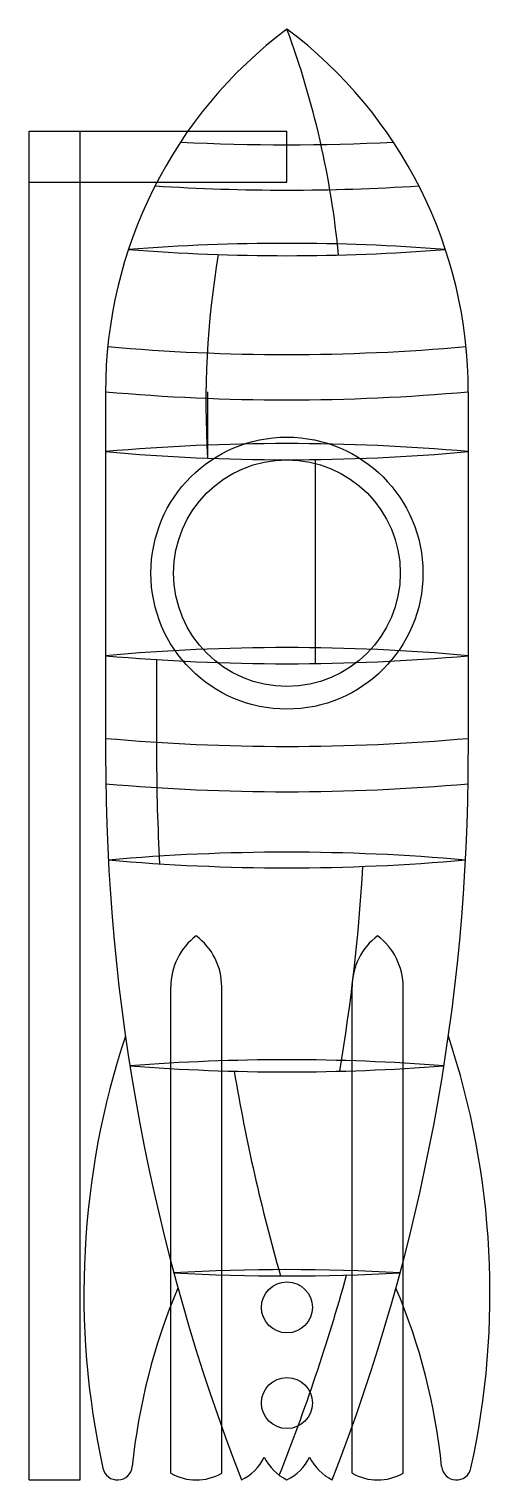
# Model space of a CAD drawing. Header units: inches. Extents: x 3.18 to 5.44, y 1.78 to 8.89.
import ezdxf

# ---------------------------------------------------------------- set-up
doc = ezdxf.new("R2010")
doc.units = ezdxf.units.IN
doc.header["$MEASUREMENT"] = 0
for name, color, linetype, lineweight, true_color in [('bulbs', 6, 'Continuous', 25, 0xff00ff), ('Engines', 3, 'Continuous', 25, 0x00ff00), ('Fins', 6, 'Continuous', 25, 0xff00ff), ('Launch Supports', 30, 'Continuous', 25, 0xff7f00), ('Red Paint Accents', 6, 'Continuous', 25, 0xff00ff), ('RocketBody', 1, 'Continuous', 25, 0xff0000), ('Seams', 3, 'Continuous', 25, 0x00ff00), ('Window', 6, 'Continuous', 25, 0xff00ff)]:
    doc.layers.add(name, color=color, linetype=linetype, lineweight=lineweight, true_color=true_color)

msp = doc.modelspace()

# ---------------------------------------------------------------- linework, layer by layer
at = {"layer": 'bulbs'}
for centre in [(4.4443, 2.6236), (4.4443, 2.1549)]:
    msp.add_circle(centre, 0.125, dxfattribs=at)
at = {"layer": 'Engines'}
for p, q in [((3.8748, 1.8112), (3.8748, 4.1943)), ((4.1248, 1.8112), (4.1248, 4.1943)), ((4.7637, 1.8112), (4.7637, 4.1943)), ((5.0137, 1.8112), (5.0137, 4.1943))]:
    msp.add_line(p, q, dxfattribs=at)
for centre, radius, start, end in [((4.1873, 4.1943), 0.3125, 126.86861, 180), ((3.8123, 4.1943), 0.3125, 0, 53.13139), ((5.0762, 4.1943), 0.3125, 126.86861, 180), ((4.7012, 4.1943), 0.3125, 0, 53.13139), ((3.9998, 2.0277), 0.25, 240, 300), ((4.8887, 2.0277), 0.25, 240, 300)]:
    msp.add_arc(centre, radius, start, end, dxfattribs=at)
at = {"layer": 'Fins'}
for centre, radius, start, end in [((7.4493, 2.693), 4, 161.63856, 192.38668), ((1.4392, 2.693), 4, 347.61332, 18.36144), ((6.6714, 1.5455), 3, 156.98736, 174.30036), ((2.2171, 1.5455), 3, 5.69964, 23.01264), ((3.6136, 1.8507), 0.073, 192.38668, 354.30036), ((5.2749, 1.8507), 0.073, 185.69964, 347.61332)]:
    msp.add_arc(centre, radius, start, end, dxfattribs=at)
at = {"layer": 'Launch Supports'}
for p, q in [((3.1804, 1.7777), (3.1804, 8.3885)), ((3.1804, 8.3885), (4.4443, 8.3885)), ((3.4304, 1.7777), (3.4304, 8.3885)), ((4.4443, 8.1385), (4.4443, 8.3885)), ((3.1804, 8.1385), (4.4443, 8.1385)), ((3.1804, 1.7777), (3.4304, 1.7777))]:
    msp.add_line(p, q, dxfattribs=at)
at = {"layer": 'Red Paint Accents'}
for centre, start, end in [((4.4443, 18.3211), 267.01123, 272.98877), ((4.4443, 18.0989), 266.293, 273.707), ((4.4443, 17.2934), 264.96404, 275.03596), ((4.4443, 17.0712), 264.90053, 275.09947), ((4.4443, 15.3727), 264.90053, 275.09947), ((4.4443, 15.1505), 264.90654, 275.09346)]:
    msp.add_arc(centre, 10, start, end, dxfattribs=at)
at = {"layer": 'RocketBody'}
for p, q in [((3.5554, 7.1108), (3.5554, 5.3331)), ((5.3331, 7.1108), (5.3331, 5.3331))]:
    msp.add_line(p, q, dxfattribs=at)
for centre, radius, start, end in [((5.7775, 7.1108), 2.2221, 126.8699, 180), ((3.111, 7.1108), 2.2221, 0, 53.1301), ((13.3698, 5.3331), 9.8144, 180, 201.23931), ((-4.4813, 5.3331), 9.8144, 338.76069, 0), ((4.1098, 2.0011), 0.25, 296.6841, 333.3159), ((4.5565, 2.0011), 0.25, 206.6841, 243.3159), ((4.332, 2.0011), 0.25, 296.6841, 333.3159), ((4.7787, 2.0011), 0.25, 206.6841, 243.3159)]:
    msp.add_arc(centre, radius, start, end, dxfattribs=at)
at = {"layer": 'Seams'}
for p, q in [((4.0554, 7.1108), (4.0554, 6.7853)), ((4.5831, 6.7787), (4.5831, 5.7787)), ((3.8054, 5.7981), (3.8054, 5.3331))]:
    msp.add_line(p, q, dxfattribs=at)
for centre, radius, start, end in [((0.2741, 7.3527), 4.444, 5.52899, 20.21741), ((4.4443, -2.1619), 10, 85.5455, 94.4545), ((4.4443, 17.7777), 10, 265.5455, 274.4545), ((8.4913, 7.0527), 4.444, 170.53677, 183.45013), ((4.4443, -3.1431), 10, 84.90053, 95.09947), ((4.4443, 16.7777), 10, 264.90053, 275.09947), ((4.4443, -4.1431), 10, 84.90053, 95.09947), ((4.4443, 15.7777), 10, 264.90053, 275.09947), ((13.3698, 5.3331), 9.5644, 180, 183.21215), ((4.4443, -5.1456), 10, 84.97892, 95.02108), ((4.4443, 14.7777), 10, 264.97892, 275.02108), ((-4.4813, 5.3331), 9.3144, 350.40807, 356.62434), ((4.4443, -6.163), 10, 85.58657, 94.41343), ((4.4443, 13.7777), 10, 265.58657, 274.41343), ((13.3698, 5.3331), 9.3144, 189.59193, 195.92295), ((4.4443, -7.1915), 10, 86.8215, 93.1785), ((4.4443, 12.7777), 10, 266.8215, 273.1785), ((-4.4813, 5.3331), 9.5644, 338.32627, 344.53012)]:
    msp.add_arc(centre, radius, start, end, dxfattribs=at)
at = {"layer": 'Window'}
for radius in [0.6666, 0.5555]:
    msp.add_circle((4.4443, 6.2219), radius, dxfattribs=at)

doc.saveas('drawing.dxf')
